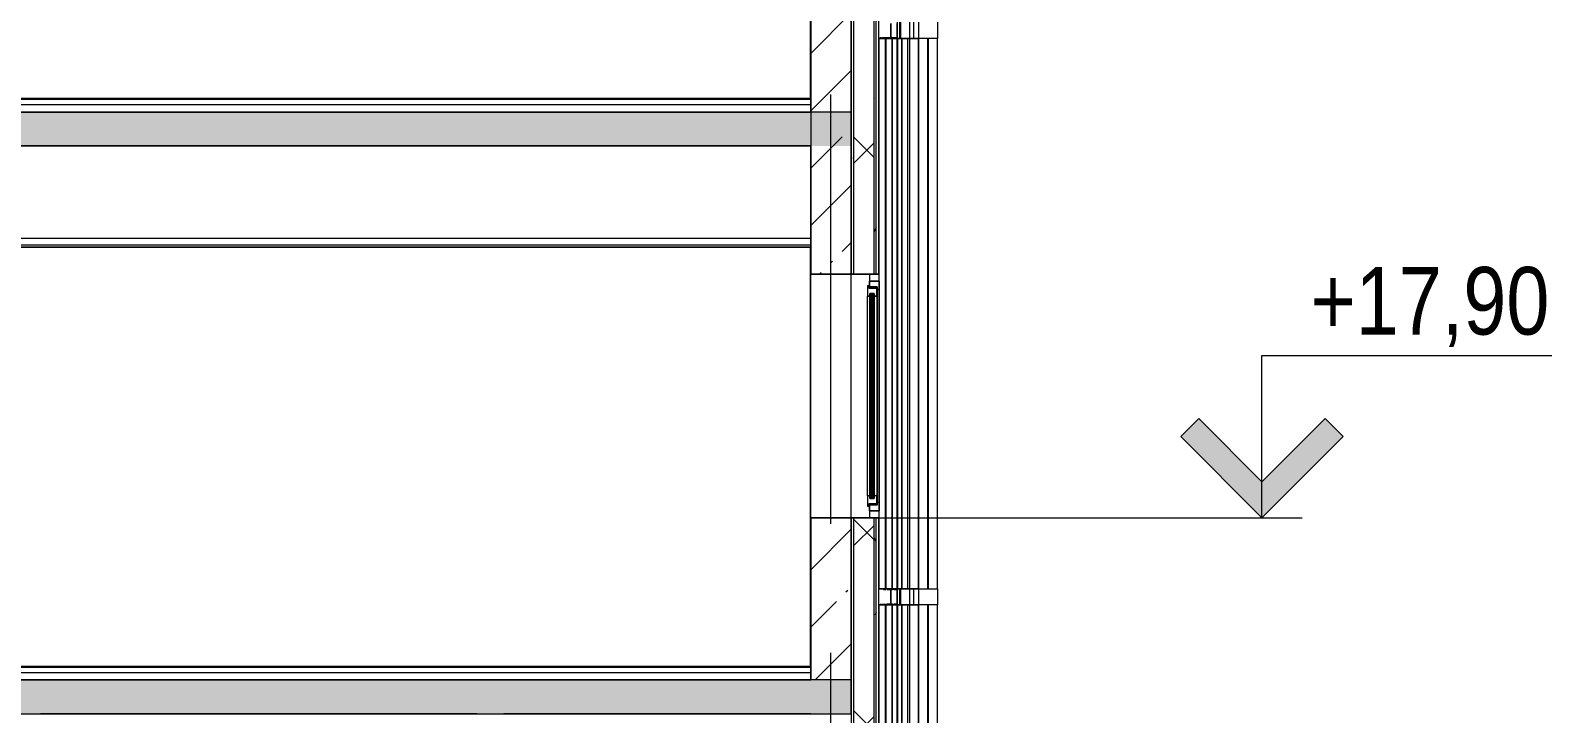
# Model space of a CAD drawing. Header units: millimetres. Extents: x 51154 to 151340, y -24069 to 30962.
# Drawn here: x 123007 to 134198, y 16450 to 21505 of the extents above; entities that cross this region are included whole.
import ezdxf

# ---------------------------------------------------------------- set-up
doc = ezdxf.new("R2010")
doc.units = ezdxf.units.MM
doc.linetypes.add('Осевые', pattern=[6350, 1270, -952.5, 3175, -952.5])
for name, color, linetype, lineweight in [('Высотные отметки', 7, 'Continuous', 9), ('Каркас_Импост', 7, 'Continuous', 9), ('Обобщенные модели', 7, 'Continuous', 9), ('Обобщенные модели-1', 7, 'Continuous', 18), ('Общие ребра', 7, 'Continuous', 9), ('Окна', 7, 'Continuous', 9), ('Окна-1', 7, 'Continuous', 18), ('Остекление', 7, 'Continuous', 9), ('Отделка 1 _4_-1', 7, 'Continuous', 9), ('Отделка 2 _5_-1', 7, 'Continuous', 9), ('Перекрытия', 7, 'Continuous', 9), ('Стены', 7, 'Continuous', 9), ('Структура _1_', 7, 'Continuous', 18), ('Термическая_воздушная прослойка _3_-1', 7, 'Continuous', 9), ('Штриховка разреза-2', 7, 'Continuous', 9)]:
    doc.layers.add(name, color=color, linetype=linetype, lineweight=lineweight)
doc.layers.add('Окна-2', color=7, linetype='Continuous', lineweight=9, true_color=0x804000)
doc.layers.add('Оси-3', color=7, linetype='Осевые', lineweight=9, true_color=0xaaaaaa)
doc.styles.add('Arial Narrow', font='ARIALN.TTF', dxfattribs={"height": 500})
pattern_1 = [(45, (99498.54, 6475), (-424.264, 424.264), [600, -100, 20, -100]), (45, (99498.54, 6899), (-424.264, 424.264), [])]
pattern_2 = [(0, (99498.54, 6475), (812.8, 203.2), [67.056, -542.544, 67.056, -542.544, -3251.2]), (0, (99498.54, 6475), (812.8, 203.2), [-1219.2, 67.056, -1152.144, 67.056, -542.544, -1422.4]), (0, (99498.54, 6475), (812.8, 203.2), [-3048, 67.056, -339.344, 67.056, -948.944]), (120, (99803.34, 6576.6), (-582.3764, 602.3054), [67.056, -542.544, 67.056, -3793.744]), (120, (99803.34, 6576.6), (-582.3764, 602.3054), [-676.656, -542.544, 67.056, -1152.144, -2032]), (120, (99803.34, 6576.6), (-582.3764, 602.3054), [-2438.4, 67.056, -542.544, 67.056, -1355.344]), (120, (99803.34, 6576.6), (-582.3764, 602.3054), [-3115.056, -339.344, 67.056, -948.944]), (240, (99904.94, 6983), (-230.4236, -805.5054), [67.056, -542.544, 67.056, -542.544, -3251.2]), (240, (99904.94, 6983), (-230.4236, -805.5054), [-1219.2, 67.056, -1152.144, 67.056, -542.544, -1422.4]), (240, (99904.94, 6983), (-230.4236, -805.5054), [-3048, 67.056, -339.344, 67.056, -948.944])]

# ---------------------------------------------------------------- blocks, each defined once
blk = doc.blocks.new('Окно 2-Распашное - Один переплет с многокамерным стеклопакетом - 30674-99 - ОК-1 1200-1800-V76-Разрез 1-1')
at = {"layer": 'Каркас_Импост'}
for p, q in [((129215, 19615), (129201, 19615)), ((129201, 19615), (129201, 19538)), ((129215, 19595), (129215, 19615)), ((129271, 19595), (129215, 19595)), ((129287, 19650), (129217, 19650)), ((129217, 19650), (129217, 19607)), ((129217, 19607), (129273, 19607)), ((129273, 19607), (129217, 19607)), ((129217, 19595), (129217, 19607)), ((129271, 19538), (129271, 19595)), ((129273, 19607), (129273, 19587)), ((129273, 19607), (129273, 17993)), ((129273, 19587), (129287, 19587)), ((129287, 19587), (129273, 19587)), ((129273, 18013), (129273, 19587)), ((129287, 19587), (129287, 19650)), ((129287, 19587), (129287, 18013)), ((129201, 19538), (129219, 19538)), ((129219, 19538), (129201, 19538)), ((129201, 18062), (129201, 19538)), ((129219, 19538), (129219, 19558)), ((129219, 19558), (129251, 19558)), ((129251, 19558), (129219, 19558)), ((129219, 18042), (129219, 19558)), ((129219, 19538), (129219, 18062)), ((129251, 19558), (129251, 19538)), ((129251, 19558), (129251, 18042)), ((129251, 19538), (129271, 19538)), ((129251, 18062), (129251, 19538)), ((129271, 19538), (129251, 19538)), ((129271, 19538), (129271, 18062)), ((129219, 18062), (129201, 18062)), ((129201, 18062), (129201, 17985)), ((129219, 18062), (129201, 18062)), ((129219, 18042), (129219, 18062)), ((129251, 18042), (129219, 18042)), ((129251, 18042), (129219, 18042)), ((129251, 18062), (129251, 18042)), ((129271, 18062), (129251, 18062)), ((129271, 18062), (129251, 18062)), ((129271, 18005), (129271, 18062)), ((129201, 17985), (129215, 17985)), ((129215, 17985), (129215, 18005)), ((129215, 18005), (129271, 18005)), ((129217, 17993), (129217, 18005)), ((129273, 17993), (129217, 17993)), ((129217, 17993), (129217, 17950)), ((129273, 17993), (129217, 17993)), ((129217, 17950), (129287, 17950)), ((129287, 18013), (129273, 18013)), ((129273, 18013), (129273, 17993)), ((129287, 18013), (129273, 18013)), ((129287, 17950), (129287, 18013))]:
    blk.add_line(p, q, dxfattribs=at)
at = {"layer": 'Окна'}
for p, q in [((129287, 19588), (129287, 18961)), ((129287, 19587), (129287, 18658)), ((129287, 18013), (129287, 19587)), ((129233, 19543), (129223, 19543)), ((129223, 19543), (129223, 18057)), ((129233, 18057), (129233, 19543)), ((129247, 19543), (129237, 19543)), ((129237, 19543), (129237, 18057)), ((129247, 18057), (129247, 19543)), ((129287, 18639), (129287, 18013)), ((129223, 18057), (129233, 18057)), ((129237, 18057), (129247, 18057))]:
    blk.add_line(p, q, dxfattribs=at)
at = {"layer": 'Окна-1'}
for p, q in [((129233, 19558), (129223, 19558)), ((129223, 19558), (129223, 19543)), ((129223, 19543), (129233, 19543)), ((129233, 19543), (129233, 19558)), ((129247, 19558), (129237, 19558)), ((129237, 19558), (129237, 19543)), ((129237, 19543), (129247, 19543)), ((129247, 19543), (129247, 19558)), ((129233, 18057), (129223, 18057)), ((129223, 18057), (129223, 18042)), ((129223, 18042), (129233, 18042)), ((129233, 18042), (129233, 18057)), ((129247, 18057), (129237, 18057)), ((129237, 18057), (129237, 18042)), ((129237, 18042), (129247, 18042)), ((129247, 18042), (129247, 18057))]:
    blk.add_line(p, q, dxfattribs=at)
at = {"layer": 'Окна-2'}
for p, q in [((129287, 19700), (129217, 19700)), ((129217, 19700), (129217, 19650)), ((129287, 19650), (129287, 19700)), ((129217, 19650), (129287, 19650)), ((129287, 19650), (129217, 19650)), ((129217, 19595), (129217, 19650)), ((129287, 19650), (129287, 17950)), ((129217, 17950), (129217, 18005)), ((129287, 17950), (129217, 17950)), ((129217, 17950), (129217, 17900)), ((129217, 17950), (129287, 17950)), ((129287, 17900), (129287, 17950)), ((129217, 17900), (129287, 17900))]:
    blk.add_line(p, q, dxfattribs=at)
at = {"layer": 'Остекление'}
for p, q in [((129223, 19558), (129219, 19558)), ((129219, 19558), (129219, 18042)), ((129223, 18042), (129223, 19558)), ((129237, 19558), (129233, 19558)), ((129233, 19558), (129233, 18042)), ((129237, 18042), (129237, 19558)), ((129251, 19558), (129247, 19558)), ((129247, 19558), (129247, 18042)), ((129251, 18042), (129251, 19558)), ((129219, 18042), (129223, 18042)), ((129233, 18042), (129237, 18042)), ((129247, 18042), (129251, 18042))]:
    blk.add_line(p, q, dxfattribs=at)
blk = doc.blocks.new('Обвязочная балка 1 - Обвязочная балка 1-1451838-Разрез 1-1')
at = {"layer": 'Обобщенные модели'}
for p, q in [((129294, 21449), (129300, 21449)), ((129300, 21449), (129295, 21449)), ((129309, 21449), (129305, 21449)), ((129306, 21449), (129310, 21449)), ((129320, 21449), (129314, 21449)), ((129315, 21449), (129319, 21449)), ((129322, 21449), (129374, 21449)), ((129376, 21449), (129323, 21449)), ((129376, 21449), (129381, 21449)), ((129410, 21449), (129377, 21449)), ((129294, 17259), (129300, 17259)), ((129300, 17259), (129295, 17259)), ((129309, 17259), (129305, 17259)), ((129306, 17259), (129310, 17259)), ((129320, 17259), (129314, 17259)), ((129315, 17259), (129319, 17259)), ((129322, 17259), (129374, 17259)), ((129376, 17259), (129323, 17259)), ((129376, 17259), (129381, 17259)), ((129410, 17259), (129377, 17259))]:
    blk.add_line(p, q, dxfattribs=at)
at = {"layer": 'Обобщенные модели', "flags": 128}
for points in [[(129412, 21445), (129402, 21445), (129371, 21445), (129321, 21445), (129287, 21445)], [(129376, 21455), (129376, 21455), (129376, 21455), (129376, 21454), (129376, 21454), (129376, 21454), (129376, 21454), (129376, 21453), (129376, 21453), (129376, 21453)], [(129377, 21451), (129377, 21451), (129377, 21451), (129378, 21450), (129378, 21450), (129378, 21450), (129378, 21450), (129378, 21450), (129379, 21450), (129379, 21450), (129379, 21450), (129379, 21449), (129379, 21449), (129380, 21449), (129380, 21449), (129380, 21449), (129380, 21449), (129381, 21449)], [(129416, 21446), (129416, 21446), (129416, 21446), (129415, 21446), (129415, 21446), (129414, 21445)], [(129421, 21452), (129421, 21452), (129421, 21451), (129421, 21451), (129421, 21451), (129420, 21450)], [(129287, 17375), (129304, 17375), (129360, 17375), (129395, 17375), (129409, 17375)], [(129377, 17369), (129377, 17369), (129377, 17369), (129377, 17369), (129377, 17368), (129377, 17368), (129376, 17368), (129376, 17368), (129376, 17368), (129376, 17367), (129376, 17367), (129376, 17367), (129376, 17367), (129376, 17367), (129376, 17366), (129376, 17366), (129376, 17366)], [(129382, 17371), (129381, 17371), (129381, 17371), (129381, 17371), (129381, 17371), (129380, 17371), (129380, 17371), (129380, 17371), (129380, 17371), (129380, 17371), (129379, 17371)], [(129414, 17375), (129415, 17374), (129415, 17374), (129416, 17374), (129416, 17374), (129416, 17374)], [(129420, 17370), (129421, 17369), (129421, 17369), (129421, 17369), (129421, 17368), (129421, 17368)], [(129412, 17255), (129402, 17255), (129371, 17255), (129321, 17255), (129287, 17255)], [(129376, 17265), (129376, 17265), (129376, 17265), (129376, 17264), (129376, 17264), (129376, 17264), (129376, 17264), (129376, 17263), (129376, 17263), (129376, 17263)], [(129377, 17261), (129377, 17261), (129377, 17261), (129378, 17260), (129378, 17260), (129378, 17260), (129378, 17260), (129378, 17260), (129379, 17260), (129379, 17260), (129379, 17260), (129379, 17259), (129379, 17259), (129380, 17259), (129380, 17259), (129380, 17259), (129380, 17259), (129381, 17259)], [(129416, 17256), (129416, 17256), (129416, 17256), (129415, 17256), (129415, 17256), (129414, 17255)], [(129421, 17262), (129421, 17262), (129421, 17261), (129421, 17261), (129421, 17261), (129420, 17260)]]:
    blk.add_lwpolyline(points, dxfattribs=at)
at = {"layer": 'Обобщенные модели-1'}
for p, q in [((129372, 21555), (129372, 21455)), ((129376, 21455), (129376, 21555)), ((129418, 21555), (129418, 21455)), ((129422, 21455), (129422, 21555)), ((129411, 21449), (129381, 21449)), ((129382, 21445), (129412, 21445)), ((129372, 17365), (129372, 17265)), ((129376, 17265), (129376, 17365)), ((129412, 17375), (129382, 17375)), ((129382, 17371), (129412, 17371)), ((129418, 17365), (129418, 17265)), ((129422, 17265), (129422, 17365)), ((129411, 17259), (129381, 17259)), ((129382, 17255), (129412, 17255))]:
    blk.add_line(p, q, dxfattribs=at)
for centre, radius, start, end in [((129382, 21455), 10, 180, 270), ((129382, 21455), 6.06, 180, 261.8796), ((129412, 21455), 6.06, 261.8796, 0), ((129412, 21455), 10, 270, 0), ((129382, 17365), 10, 90, 180), ((129382, 17365), 6.06, 90, 180), ((129412, 17365), 10, 0, 90), ((129412, 17365), 6.06, 360, 90), ((129382, 17265), 10, 180, 270), ((129382, 17265), 6.06, 180, 261.8796), ((129412, 17265), 6.06, 261.8796, 0), ((129412, 17265), 10, 270, 0)]:
    blk.add_arc(centre, radius, start, end, dxfattribs=at)
blk = doc.blocks.new('Профиль ламели389 - Профиль ламели-1573201-Разрез 1-1')
at = {"layer": 'Обобщенные модели'}
for p, q in [((129422, 21565), (129422, 21445)), ((129441, 21445), (129441, 21565)), ((129447, 21565), (129447, 21445)), ((129514, 21445), (129514, 21565)), ((129514, 21445), (129514, 21565)), ((129545, 21445), (129545, 21565)), ((129545, 21445), (129545, 21565)), ((129581, 21445), (129581, 21565)), ((129581, 21445), (129581, 21565)), ((129581, 21445), (129581, 21565)), ((129722, 21445), (129722, 21565)), ((129441, 21445), (129422, 21445)), ((129438, 21445), (129514, 21445)), ((129514, 21445), (129441, 21445)), ((129514, 21445), (129448, 21445)), ((129448, 21445), (129545, 21445)), ((129581, 21445), (129449, 21445)), ((129449, 21445), (129514, 21445)), ((129512, 21445), (129449, 21445)), ((129449, 21445), (129512, 21445)), ((129545, 21445), (129514, 21445)), ((129514, 21445), (129579, 21445)), ((129514, 17375), (129514, 21445)), ((129514, 17375), (129514, 21445)), ((129514, 17375), (129514, 21445)), ((129578, 21445), (129581, 21445)), ((129578, 21445), (129578, 17375)), ((129578, 17375), (129578, 21445)), ((129578, 17375), (129578, 21445)), ((129722, 21445), (129581, 21445)), ((129581, 17375), (129581, 21445)), ((129581, 17375), (129581, 21445)), ((129649, 17375), (129649, 21445)), ((129649, 17375), (129649, 21445)), ((129652, 17375), (129652, 21445)), ((129652, 17375), (129652, 21445)), ((129719, 17375), (129719, 21445)), ((129719, 17375), (129719, 21445)), ((129422, 17375), (129441, 17375)), ((129422, 17375), (129422, 17255)), ((129514, 17375), (129438, 17375)), ((129441, 17375), (129514, 17375)), ((129441, 17255), (129441, 17375)), ((129447, 17375), (129447, 17255)), ((129545, 17375), (129448, 17375)), ((129448, 17375), (129514, 17375)), ((129514, 17375), (129449, 17375)), ((129449, 17375), (129581, 17375)), ((129512, 17375), (129449, 17375)), ((129449, 17375), (129512, 17375)), ((129514, 17375), (129545, 17375)), ((129514, 17255), (129514, 17375)), ((129514, 17255), (129514, 17375)), ((129579, 17375), (129514, 17375)), ((129545, 17255), (129545, 17375)), ((129545, 17255), (129545, 17375)), ((129581, 17375), (129578, 17375)), ((129581, 17375), (129722, 17375)), ((129581, 17255), (129581, 17375)), ((129581, 17255), (129581, 17375)), ((129581, 17255), (129581, 17375)), ((129722, 17255), (129722, 17375)), ((129441, 17255), (129422, 17255)), ((129438, 17255), (129514, 17255)), ((129514, 17255), (129441, 17255)), ((129514, 17255), (129448, 17255)), ((129448, 17255), (129545, 17255)), ((129581, 17255), (129449, 17255)), ((129449, 17255), (129514, 17255)), ((129512, 17255), (129449, 17255)), ((129449, 17255), (129512, 17255)), ((129545, 17255), (129514, 17255)), ((129514, 17255), (129579, 17255)), ((129514, 13880), (129514, 17255)), ((129514, 13880), (129514, 17255)), ((129514, 13880), (129514, 17255)), ((129578, 17255), (129581, 17255)), ((129578, 17255), (129578, 13880)), ((129578, 13880), (129578, 17255)), ((129578, 13880), (129578, 17255)), ((129722, 17255), (129581, 17255)), ((129581, 13880), (129581, 17255)), ((129581, 13880), (129581, 17255)), ((129649, 13880), (129649, 17255)), ((129649, 13880), (129649, 17255)), ((129652, 13880), (129652, 17255)), ((129652, 13880), (129652, 17255)), ((129719, 13880), (129719, 17255)), ((129719, 13880), (129719, 17255))]:
    blk.add_line(p, q, dxfattribs=at)
blk = doc.blocks.new('Профиль ламели777 - Профиль ламели-1722599-Разрез 1-1')
at = {"layer": 'Обобщенные модели'}
for p, q in [((129287, 21445), (129319, 21445)), ((129289, 21445), (129287, 21445)), ((129335, 21445), (129288, 21445)), ((129288, 21445), (129335, 21445)), ((129288, 17375), (129288, 21445)), ((129320, 21445), (129290, 21445)), ((129287, 17375), (129289, 17375)), ((129319, 17375), (129287, 17375)), ((129288, 17375), (129335, 17375)), ((129335, 17375), (129288, 17375)), ((129290, 17375), (129320, 17375)), ((129287, 17255), (129319, 17255)), ((129289, 17255), (129287, 17255)), ((129335, 17255), (129288, 17255)), ((129288, 17255), (129335, 17255)), ((129288, 13880), (129288, 17255)), ((129320, 17255), (129290, 17255))]:
    blk.add_line(p, q, dxfattribs=at)
blk = doc.blocks.new('Профиль ламели778 - Профиль ламели-1722869-Разрез 1-1')
at = {"layer": 'Обобщенные модели'}
for p, q in [((129286, 21445), (129334, 21445)), ((129335, 21445), (129286, 21445)), ((129383, 21445), (129286, 21445)), ((129286, 21445), (129335, 21445)), ((129333, 21445), (129286, 21445)), ((129286, 21445), (129371, 21445)), ((129341, 21445), (129286, 21445)), ((129286, 21445), (129338, 21445)), ((129338, 21445), (129333, 21445)), ((129335, 17375), (129335, 21445)), ((129337, 17375), (129337, 21445)), ((129338, 17375), (129338, 21445)), ((129339, 17375), (129339, 21445)), ((129340, 21445), (129383, 21445)), ((129340, 17375), (129340, 21445)), ((129372, 21445), (129342, 21445)), ((129286, 17375), (129335, 17375)), ((129334, 17375), (129286, 17375)), ((129335, 17375), (129286, 17375)), ((129286, 17375), (129383, 17375)), ((129286, 17375), (129333, 17375)), ((129286, 17375), (129341, 17375)), ((129371, 17375), (129286, 17375)), ((129338, 17375), (129286, 17375)), ((129333, 17375), (129338, 17375)), ((129383, 17375), (129340, 17375)), ((129342, 17375), (129372, 17375)), ((129286, 17255), (129334, 17255)), ((129335, 17255), (129286, 17255)), ((129383, 17255), (129286, 17255)), ((129286, 17255), (129335, 17255)), ((129333, 17255), (129286, 17255)), ((129286, 17255), (129371, 17255)), ((129341, 17255), (129286, 17255)), ((129286, 17255), (129338, 17255)), ((129338, 17255), (129333, 17255)), ((129335, 13880), (129335, 17255)), ((129337, 13880), (129337, 17255)), ((129338, 13880), (129338, 17255)), ((129339, 13880), (129339, 17255)), ((129340, 17255), (129383, 17255)), ((129340, 13880), (129340, 17255)), ((129372, 17255), (129342, 17255))]:
    blk.add_line(p, q, dxfattribs=at)
blk = doc.blocks.new('Профиль ламели779 - Профиль ламели-1723139-Разрез 1-1')
at = {"layer": 'Обобщенные модели'}
for p, q in [((129294, 21445), (129287, 21445)), ((129294, 21450), (129294, 21445)), ((129313, 21445), (129294, 21445)), ((129309, 21445), (129382, 21445)), ((129313, 21445), (129313, 21452)), ((129388, 21445), (129313, 21445)), ((129383, 21445), (129320, 21445)), ((129320, 21445), (129419, 21445)), ((129320, 21445), (129383, 21445)), ((129381, 21445), (129320, 21445)), ((129320, 21445), (129385, 21445)), ((129422, 21445), (129321, 21445)), ((129385, 21445), (129381, 21445)), ((129383, 17375), (129383, 21445)), ((129385, 17375), (129385, 21445)), ((129386, 17375), (129386, 21445)), ((129386, 17375), (129386, 21445)), ((129386, 17375), (129386, 21445)), ((129387, 21445), (129420, 21445)), ((129387, 17375), (129387, 21445)), ((129419, 21445), (129389, 21445)), ((129287, 17375), (129294, 17375)), ((129294, 17375), (129313, 17375)), ((129294, 17375), (129294, 17372)), ((129382, 17375), (129309, 17375)), ((129313, 17375), (129388, 17375)), ((129313, 17372), (129313, 17375)), ((129313, 17368), (129313, 17371)), ((129419, 17375), (129320, 17375)), ((129320, 17375), (129383, 17375)), ((129383, 17375), (129320, 17375)), ((129385, 17375), (129320, 17375)), ((129320, 17375), (129381, 17375)), ((129321, 17375), (129422, 17375)), ((129381, 17375), (129385, 17375)), ((129420, 17375), (129387, 17375)), ((129389, 17375), (129419, 17375)), ((129294, 17255), (129287, 17255)), ((129294, 17260), (129294, 17255)), ((129313, 17255), (129294, 17255)), ((129309, 17255), (129382, 17255)), ((129313, 17255), (129313, 17262)), ((129388, 17255), (129313, 17255)), ((129383, 17255), (129320, 17255)), ((129320, 17255), (129419, 17255)), ((129320, 17255), (129383, 17255)), ((129381, 17255), (129320, 17255)), ((129320, 17255), (129385, 17255)), ((129422, 17255), (129321, 17255)), ((129385, 17255), (129381, 17255)), ((129383, 13880), (129383, 17255)), ((129385, 13880), (129385, 17255)), ((129386, 13880), (129386, 17255)), ((129386, 13880), (129386, 17255)), ((129386, 13880), (129386, 17255)), ((129387, 17255), (129420, 17255)), ((129387, 13880), (129387, 17255)), ((129419, 17255), (129389, 17255))]:
    blk.add_line(p, q, dxfattribs=at)
blk = doc.blocks.new('Профиль ламели780 - Профиль ламели-1723409-Разрез 1-1')
at = {"layer": 'Обобщенные модели'}
for p, q in [((129324, 21445), (129324, 21454)), ((129332, 21445), (129324, 21445)), ((129332, 21454), (129332, 21445)), ((129351, 21445), (129332, 21445)), ((129347, 21445), (129421, 21445)), ((129351, 21445), (129351, 21455)), ((129426, 21445), (129351, 21445)), ((129423, 21445), (129358, 21445)), ((129358, 21445), (129407, 21445)), ((129358, 21445), (129421, 21445)), ((129419, 21445), (129358, 21445)), ((129358, 21445), (129423, 21445)), ((129455, 21445), (129359, 21445)), ((129409, 21445), (129455, 21445)), ((129423, 21445), (129419, 21445)), ((129422, 17375), (129422, 21445)), ((129423, 17375), (129423, 21445)), ((129424, 17375), (129424, 21445)), ((129425, 21445), (129455, 21445)), ((129425, 17375), (129425, 21445)), ((129425, 17375), (129425, 21445)), ((129455, 21445), (129426, 21445)), ((129324, 17375), (129332, 17375)), ((129324, 17365), (129324, 17375)), ((129332, 17375), (129351, 17375)), ((129332, 17375), (129332, 17365)), ((129421, 17375), (129347, 17375)), ((129351, 17375), (129426, 17375)), ((129351, 17365), (129351, 17375)), ((129407, 17375), (129358, 17375)), ((129358, 17375), (129423, 17375)), ((129421, 17375), (129358, 17375)), ((129423, 17375), (129358, 17375)), ((129358, 17375), (129419, 17375)), ((129359, 17375), (129455, 17375)), ((129455, 17375), (129409, 17375)), ((129419, 17375), (129423, 17375)), ((129455, 17375), (129425, 17375)), ((129426, 17375), (129455, 17375)), ((129324, 17255), (129324, 17264)), ((129332, 17255), (129324, 17255)), ((129332, 17264), (129332, 17255)), ((129351, 17255), (129332, 17255)), ((129347, 17255), (129421, 17255)), ((129351, 17255), (129351, 17265)), ((129426, 17255), (129351, 17255)), ((129423, 17255), (129358, 17255)), ((129358, 17255), (129407, 17255)), ((129358, 17255), (129421, 17255)), ((129419, 17255), (129358, 17255)), ((129358, 17255), (129423, 17255)), ((129455, 17255), (129359, 17255)), ((129409, 17255), (129455, 17255)), ((129423, 17255), (129419, 17255)), ((129422, 13880), (129422, 17255)), ((129423, 13880), (129423, 17255)), ((129424, 13880), (129424, 17255)), ((129425, 17255), (129455, 17255)), ((129425, 13880), (129425, 17255)), ((129425, 13880), (129425, 17255)), ((129455, 17255), (129426, 17255))]:
    blk.add_line(p, q, dxfattribs=at)
blk = doc.blocks.new('Профиль ламели781 - Профиль ламели-1723679-Разрез 1-1')
at = {"layer": 'Обобщенные модели'}
for p, q in [((129359, 21445), (129359, 21455)), ((129365, 21445), (129359, 21445)), ((129365, 21455), (129365, 21445)), ((129384, 21445), (129365, 21445)), ((129380, 21445), (129455, 21445)), ((129384, 21449), (129384, 21455)), ((129459, 21445), (129384, 21445)), ((129456, 21445), (129391, 21445)), ((129391, 21445), (129489, 21445)), ((129391, 21445), (129455, 21445)), ((129453, 21445), (129391, 21445)), ((129499, 21445), (129392, 21445)), ((129392, 21445), (129456, 21445)), ((129456, 21445), (129453, 21445)), ((129455, 17375), (129455, 21445)), ((129456, 17375), (129456, 21445)), ((129457, 17375), (129457, 21445)), ((129458, 21445), (129499, 21445)), ((129458, 17375), (129458, 21445)), ((129490, 21445), (129459, 21445)), ((129359, 17375), (129365, 17375)), ((129359, 17365), (129359, 17375)), ((129365, 17375), (129384, 17375)), ((129365, 17375), (129365, 17365)), ((129455, 17375), (129380, 17375)), ((129384, 17375), (129457, 17375)), ((129384, 17365), (129384, 17371)), ((129489, 17375), (129391, 17375)), ((129391, 17375), (129456, 17375)), ((129455, 17375), (129391, 17375)), ((129391, 17375), (129453, 17375)), ((129392, 17375), (129457, 17375)), ((129456, 17375), (129392, 17375)), ((129453, 17375), (129456, 17375)), ((129458, 17375), (129499, 17375)), ((129499, 17375), (129458, 17375)), ((129459, 17375), (129490, 17375)), ((129359, 17255), (129359, 17265)), ((129365, 17255), (129359, 17255)), ((129365, 17265), (129365, 17255)), ((129384, 17255), (129365, 17255)), ((129380, 17255), (129455, 17255)), ((129384, 17259), (129384, 17265)), ((129459, 17255), (129384, 17255)), ((129456, 17255), (129391, 17255)), ((129391, 17255), (129489, 17255)), ((129391, 17255), (129455, 17255)), ((129453, 17255), (129391, 17255)), ((129499, 17255), (129392, 17255)), ((129392, 17255), (129456, 17255)), ((129456, 17255), (129453, 17255)), ((129455, 13880), (129455, 17255)), ((129456, 13880), (129456, 17255)), ((129457, 13880), (129457, 17255)), ((129458, 17255), (129499, 17255)), ((129458, 13880), (129458, 17255)), ((129490, 17255), (129459, 17255))]:
    blk.add_line(p, q, dxfattribs=at)
blk = doc.blocks.new('Профиль ламели783 - Профиль ламели-1724219-Разрез 1-1')
at = {"layer": 'Обобщенные модели'}
for p, q in [((129405, 21449), (129405, 21455)), ((129408, 21445), (129405, 21445)), ((129408, 21455), (129408, 21449)), ((129427, 21445), (129409, 21445)), ((129423, 21445), (129499, 21445)), ((129501, 21445), (129427, 21445)), ((129500, 21445), (129434, 21445)), ((129434, 21445), (129514, 21445)), ((129514, 21445), (129434, 21445)), ((129434, 21445), (129499, 21445)), ((129497, 21445), (129434, 21445)), ((129434, 21445), (129498, 21445)), ((129499, 17375), (129499, 21445)), ((129500, 21445), (129514, 21445)), ((129500, 17375), (129500, 21445)), ((129500, 17375), (129500, 21445)), ((129514, 21445), (129501, 21445)), ((129501, 17375), (129501, 21445)), ((129581, 21445), (129578, 21445)), ((129652, 21445), (129649, 21445)), ((129405, 17375), (129408, 17375)), ((129405, 17365), (129405, 17371)), ((129408, 17371), (129408, 17365)), ((129409, 17375), (129427, 17375)), ((129499, 17375), (129423, 17375)), ((129427, 17375), (129501, 17375)), ((129514, 17375), (129434, 17375)), ((129434, 17375), (129500, 17375)), ((129499, 17375), (129434, 17375)), ((129434, 17375), (129514, 17375)), ((129498, 17375), (129434, 17375)), ((129434, 17375), (129497, 17375)), ((129514, 17375), (129500, 17375)), ((129501, 17375), (129514, 17375)), ((129578, 17375), (129581, 17375)), ((129649, 17375), (129652, 17375)), ((129405, 17259), (129405, 17265)), ((129408, 17255), (129405, 17255)), ((129408, 17265), (129408, 17259)), ((129427, 17255), (129409, 17255)), ((129423, 17255), (129499, 17255)), ((129501, 17255), (129427, 17255)), ((129500, 17255), (129434, 17255)), ((129434, 17255), (129514, 17255)), ((129514, 17255), (129434, 17255)), ((129434, 17255), (129499, 17255)), ((129497, 17255), (129434, 17255)), ((129434, 17255), (129498, 17255)), ((129499, 13880), (129499, 17255)), ((129500, 17255), (129514, 17255)), ((129500, 13880), (129500, 17255)), ((129500, 13880), (129500, 17255)), ((129514, 17255), (129501, 17255)), ((129501, 13880), (129501, 17255)), ((129581, 17255), (129578, 17255)), ((129652, 17255), (129649, 17255))]:
    blk.add_line(p, q, dxfattribs=at)
blk = doc.blocks.new('Высотные отметки - Высотная отметка - Стрелка-4455449-Разрез 1-1')
at = {"layer": 'Высотные отметки'}
blk.add_hatch(color=256, dxfattribs=at).paths.add_polyline_path([(148754, 733), (148287, 266), (147820, 733), (147687, 600), (148287, 0), (148887, 600)], flags=0)
for p, q in [((148287, 1200), (151287, 1200)), ((148287, 0), (148287, 1200)), ((147687, 600), (147820, 733)), ((147820, 733), (148287, 266)), ((148287, 266), (148754, 733)), ((148754, 733), (148887, 600)), ((148287, 0), (147687, 600)), ((148887, 600), (148287, 0)), ((147191, 0), (148584, 0))]:
    blk.add_line(p, q, dxfattribs=at)

msp = doc.modelspace()

# ---------------------------------------------------------------- hatches: boundary and pattern name
at = {"layer": 'Штриховка разреза-2'}
h = msp.add_hatch(dxfattribs=at)
h.set_pattern_fill('FP_2', color=256, style=0, pattern_type=2)
h.set_pattern_definition(pattern_1)
h.paths.add_polyline_path([(129027.3, 20650), (129081.6, 20650), (129081.6, 22100), (128781.6, 22100), (128781.6, 20650)], flags=0)
h.paths.add_polyline_path([(129027.3, 23900), (129081.6, 23900), (129081.6, 24850), (128781.6, 24850), (128781.6, 23900)], flags=0)
h.paths.add_polyline_path([(129081.6, 25100), (129081.6, 26500), (128781.6, 26500), (128781.6, 25100), (129027.3, 25100)], flags=0)
h = msp.add_hatch(dxfattribs=at)
h.set_pattern_fill('FP_4', color=256, style=0, pattern_type=2)
h.set_pattern_definition(pattern_2)
h.paths.add_polyline_path([(129101.5, 12500), (129101.5, 17900), (129081.5, 17900), (129081.5, 12500)], flags=0)
h.paths.add_polyline_path([(129081.5, 19700), (129101.5, 19700), (129101.5, 22100), (129081.5, 22100), (129081.5, 19828.2)], flags=0)
h.paths.add_polyline_path([(129081.5, 23900), (129101.5, 23900), (129101.5, 26500), (129081.5, 26500), (129081.5, 23916)], flags=0)
h = msp.add_hatch(dxfattribs=at)
h.set_pattern_fill('FP_5', color=256, style=0, pattern_type=2)
h.set_pattern_definition([(45, (99498.5, 6475), (-707.107, 707.107), []), (135, (99498.5, 6475), (-707.107, -707.107), [])])
h.paths.add_polyline_path([(129251.5, 12500), (129251.5, 17900), (129101.5, 17900), (129101.5, 12500)], flags=0)
h.paths.add_polyline_path([(129251.5, 19700), (129251.5, 22100), (129101.5, 22100), (129101.5, 19700)], flags=0)
h.paths.add_polyline_path([(129251.5, 23900), (129251.5, 26500), (129101.5, 26500), (129101.5, 23900)], flags=0)
h = msp.add_hatch(dxfattribs=at)
h.set_pattern_fill('FP_4', color=256, style=0, pattern_type=2)
h.set_pattern_definition(pattern_2)
h.paths.add_polyline_path([(129251.5, 12500), (129266.5, 12500), (129266.5, 17900), (129251.5, 17900), (129251.5, 13015.1)], flags=0)
h.paths.add_polyline_path([(129251.5, 19700), (129266.5, 19700), (129266.5, 22100), (129251.5, 22100), (129251.5, 19828.2)], flags=0)
h.paths.add_polyline_path([(129266.5, 23900), (129266.5, 26500), (129251.5, 26500), (129251.5, 23900)], flags=0)
h = msp.add_hatch(dxfattribs=at)
h.set_pattern_fill('FP_2', color=256, style=0, pattern_type=2)
h.set_pattern_definition(pattern_1)
h.paths.add_polyline_path([(73881.6, 20650), (82081.6, 20650), (82081.6, 20900), (73881.6, 20900), (73881.6, 20801.5)], flags=0)
h.paths.add_polyline_path([(110704.1, 20650), (119106.6, 20650), (119106.6, 20700), (119356.6, 20700), (119356.6, 20900), (104181.6, 20900), (104181.6, 20650), (110456.6, 20650)], flags=0)
h.paths.add_polyline_path([(129081.6, 20650), (129081.6, 20900), (121621.6, 20900), (121621.6, 20700), (121871.6, 20700), (121871.6, 20650), (129027.3, 20650)], flags=0)
h = msp.add_hatch(dxfattribs=at)
h.set_pattern_fill('FP_2', color=256, style=0, pattern_type=2)
h.set_pattern_definition(pattern_1)
h.paths.add_polyline_path([(128781.6, 16700), (129081.6, 16700), (129081.6, 17900), (128781.6, 17900), (128781.6, 16800)], flags=0)
h.paths.add_polyline_path([(129027.3, 19700), (129081.6, 19700), (129081.6, 20650), (128781.6, 20650), (128781.6, 19700)], flags=0)
h = msp.add_hatch(dxfattribs=at)
h.set_pattern_fill('FP_2', color=256, style=0, pattern_type=2)
h.set_pattern_definition(pattern_1)
h.paths.add_polyline_path([(57031.6, 16450), (57336.6, 16450), (57336.6, 16700), (57031.6, 16700), (57031.6, 16519)], flags=0)
h.paths.add_polyline_path([(71767.4, 16450), (82081.6, 16450), (82081.6, 16700), (71731.6, 16700), (71731.6, 16450)], flags=0)
h.paths.add_polyline_path([(129081.6, 16450), (129081.6, 16700), (104181.6, 16700), (104181.6, 16450), (129027.3, 16450)], flags=0)

# ---------------------------------------------------------------- linework, layer by layer
at = {"layer": 'Высотные отметки'}
for p, q in [((128966.7, 17900), (129983.7, 17900)), ((129983.7, 17900), (132120.7, 17900))]:
    msp.add_line(p, q, dxfattribs=at)
at = {"layer": 'Общие ребра'}
for p, q in [((128781.6, 22100), (128781.6, 21000)), ((128781.6, 21000), (128781.6, 22100)), ((129101.5, 19700), (129101.5, 22100)), ((129251.5, 19700), (129251.5, 22100)), ((129266.5, 19700), (129266.5, 22100)), ((128781.6, 20952.5), (121621.6, 20952.5)), ((128781.6, 19915), (128779.6, 19915)), ((128781.6, 19915), (128779.6, 19915)), ((128781.6, 19900), (128781.6, 19915)), ((128781.6, 19900), (128781.6, 19700)), ((128781.6, 19700), (128781.6, 19900)), ((128781.6, 17900), (128781.6, 16800)), ((128781.6, 16800), (128781.6, 17900)), ((129101.5, 12500), (129101.5, 17900)), ((129251.5, 12500), (129251.5, 17900)), ((129266.5, 12500), (129266.5, 17900)), ((128781.6, 16752.5), (119356.6, 16752.5))]:
    msp.add_line(p, q, dxfattribs=at)
at = {"layer": 'Оси-3'}
msp.add_line((128931.6, -22468.7), (128931.6, 29000), dxfattribs=at)
at = {"layer": 'Отделка 1 _4_-1'}
for p, q in [((129081.5, 22100), (129081.5, 19700)), ((129081.5, 19700), (129101.5, 19700)), ((129251.5, 19700), (129266.5, 19700)), ((129081.5, 17900), (129081.5, 12500)), ((129101.5, 17900), (129081.5, 17900)), ((129266.5, 17900), (129251.5, 17900))]:
    msp.add_line(p, q, dxfattribs=at)
at = {"layer": 'Отделка 2 _5_-1'}
for p, q in [((129286.5, 19700), (129286.5, 22100)), ((128781.6, 21000), (121621.6, 21000)), ((128781.6, 20993), (128781.6, 21000)), ((119358.6, 19900), (128779.6, 19900)), ((129266.5, 19700), (129286.5, 19700)), ((129286.5, 17900), (129266.5, 17900)), ((129286.5, 12500), (129286.5, 17900)), ((128781.6, 16800), (119356.6, 16800)), ((128781.6, 16793), (128781.6, 16800))]:
    msp.add_line(p, q, dxfattribs=at)
at = {"layer": 'Перекрытия'}
for p, q in [((128781.6, 21000), (128781.6, 20900)), ((128781.6, 20900), (121621.6, 20900)), ((128781.6, 16800), (128781.6, 16700)), ((129081.6, 16700), (117027.1, 16700)), ((128781.6, 16700), (119356.6, 16700)), ((123081.6, 16700), (126311.6, 16700)), ((126511.6, 16700), (128781.6, 16700)), ((117027.1, 16450), (129081.6, 16450)), ((126311.6, 16450), (123081.6, 16450)), ((128781.6, 16450), (126511.6, 16450))]:
    msp.add_line(p, q, dxfattribs=at)
at = {"layer": 'Стены'}
for p, q in [((128781.6, 20900), (128781.6, 24850)), ((128781.6, 20900), (128781.6, 24850)), ((128779.6, 21000), (128779.6, 24100)), ((121156.6, 21000), (128779.6, 21000)), ((121621.6, 20900), (128781.6, 20900)), ((128781.6, 20650), (121871.6, 20650)), ((128781.6, 16700), (128781.6, 20650)), ((128779.6, 19900), (119358.6, 19900)), ((128779.6, 16800), (128779.6, 19900)), ((128781.6, 19700), (128779.6, 19700)), ((128781.6, 19700), (128779.6, 19700)), ((128779.6, 17900), (128779.6, 19700)), ((128779.6, 17900), (128779.6, 19700)), ((128781.6, 17900), (128781.6, 19700)), ((128781.6, 17900), (128781.6, 19700)), ((128781.6, 17900), (128781.6, 19700)), ((128781.6, 17900), (128781.6, 19700)), ((129081.6, 19700), (128781.6, 19700)), ((129081.6, 19700), (128781.6, 19700)), ((129081.6, 19700), (128781.6, 19700)), ((129081.6, 19700), (128781.6, 19700)), ((129081.6, 19700), (128781.6, 19700)), ((129081.6, 19700), (128781.6, 19700)), ((129081.5, 17900), (129081.5, 19700)), ((129286.5, 19700), (129081.5, 19700)), ((129286.5, 19700), (129081.5, 19700)), ((129286.5, 19700), (129081.5, 19700)), ((129286.5, 19700), (129081.5, 19700)), ((129286.5, 19700), (129081.5, 19700)), ((129286.5, 19700), (129081.5, 19700)), ((129286.5, 19700), (129286.5, 17900)), ((129286.5, 19700), (129286.5, 17900)), ((129286.5, 19700), (129286.5, 17900)), ((129286.5, 19700), (129286.5, 17900)), ((129286.5, 19700), (129286.5, 17900)), ((129286.5, 19700), (129286.5, 17900)), ((128781.6, 17900), (128779.6, 17900)), ((128781.6, 17900), (128779.6, 17900)), ((129081.6, 17900), (128781.6, 17900)), ((129081.6, 17900), (128781.6, 17900)), ((129081.6, 17900), (128781.6, 17900)), ((128781.6, 17900), (129081.6, 17900)), ((129081.6, 17900), (128781.6, 17900)), ((129081.6, 17900), (128781.6, 17900)), ((129081.5, 17900), (129286.5, 17900)), ((129081.5, 17900), (129286.5, 17900)), ((129081.5, 17900), (129286.5, 17900)), ((129081.5, 17900), (129286.5, 17900)), ((129081.5, 17900), (129286.5, 17900)), ((129081.5, 17900), (129286.5, 17900)), ((119358.6, 16800), (128779.6, 16800)), ((119356.6, 16700), (128781.6, 16700))]:
    msp.add_line(p, q, dxfattribs=at)
at = {"layer": 'Структура _1_'}
for p, q in [((128779.6, 22100), (128779.6, 21000)), ((129081.6, 20650), (129081.6, 22100)), ((128781.6, 20993), (121621.6, 20993)), ((128779.6, 21000), (128781.6, 21000)), ((128781.6, 21000), (128781.6, 20650)), ((128781.6, 20952.5), (128781.6, 20993)), ((128781.6, 20900), (128781.6, 20952.5)), ((129081.6, 20900), (121621.6, 20900)), ((121621.6, 20900), (128781.6, 20900)), ((129081.6, 20650), (129081.6, 20900)), ((121871.6, 20650), (128781.6, 20650)), ((128781.6, 20650), (128781.6, 19900)), ((129081.6, 19700), (129081.6, 20650)), ((128781.6, 19965), (119356.6, 19965)), ((128781.6, 19915), (128781.6, 19965)), ((128779.6, 19915), (119358.6, 19915)), ((128779.6, 19915), (128779.6, 19900)), ((128779.6, 19900), (128779.6, 19700)), ((128781.6, 19900), (128781.6, 19915)), ((128779.6, 19700), (128781.6, 19700)), ((128781.6, 19700), (129081.6, 19700)), ((128781.6, 17900), (128779.6, 17900)), ((128779.6, 17900), (128779.6, 16800)), ((129081.6, 17900), (128781.6, 17900)), ((129081.6, 16700), (129081.6, 17900)), ((128781.6, 16793), (119356.6, 16793)), ((128779.6, 16800), (128781.6, 16800)), ((128781.6, 16800), (128781.6, 16700)), ((128781.6, 16752.5), (128781.6, 16793)), ((128781.6, 16700), (119356.6, 16700)), ((119356.6, 16700), (128781.6, 16700)), ((128781.6, 16700), (128781.6, 16752.5)), ((129081.6, 16450), (129081.6, 16700)), ((110481.6, 16450), (128781.6, 16450))]:
    msp.add_line(p, q, dxfattribs=at)
at = {"layer": 'Термическая_воздушная прослойка _3_-1'}
for p, q in [((129101.5, 19700), (129251.5, 19700)), ((129251.5, 17900), (129101.5, 17900))]:
    msp.add_line(p, q, dxfattribs=at)

# ---------------------------------------------------------------- block references
at = {"layer": 'Высотные отметки'}
msp.add_blockref('Высотные отметки - Высотная отметка - Стрелка-4455449-Разрез 1-1', (-16166.3, 17900), dxfattribs=at)
at = {"layer": 'Обобщенные модели'}
for name in ['Профиль ламели777 - Профиль ламели-1722599-Разрез 1-1', 'Профиль ламели778 - Профиль ламели-1722869-Разрез 1-1', 'Профиль ламели779 - Профиль ламели-1723139-Разрез 1-1', 'Профиль ламели780 - Профиль ламели-1723409-Разрез 1-1', 'Профиль ламели781 - Профиль ламели-1723679-Разрез 1-1', 'Профиль ламели783 - Профиль ламели-1724219-Разрез 1-1', 'Профиль ламели389 - Профиль ламели-1573201-Разрез 1-1', 'Обвязочная балка 1 - Обвязочная балка 1-1451838-Разрез 1-1']:
    msp.add_blockref(name, (0, 0), dxfattribs=at)
at = {"layer": 'Окна'}
msp.add_blockref('Окно 2-Распашное - Один переплет с многокамерным стеклопакетом - 30674-99 - ОК-1 1200-1800-V76-Разрез 1-1', (0, 0), dxfattribs=at)

# ---------------------------------------------------------------- texts
at = {"layer": 'Высотные отметки', "insert": (132479.3, 19754.3), "char_height": 500, "width": 2499.191, "attachment_point": 1, "line_spacing_factor": 0.974696, "style": 'Arial Narrow'}
msp.add_mtext('+17,900', dxfattribs=at)

doc.saveas('drawing.dxf')
